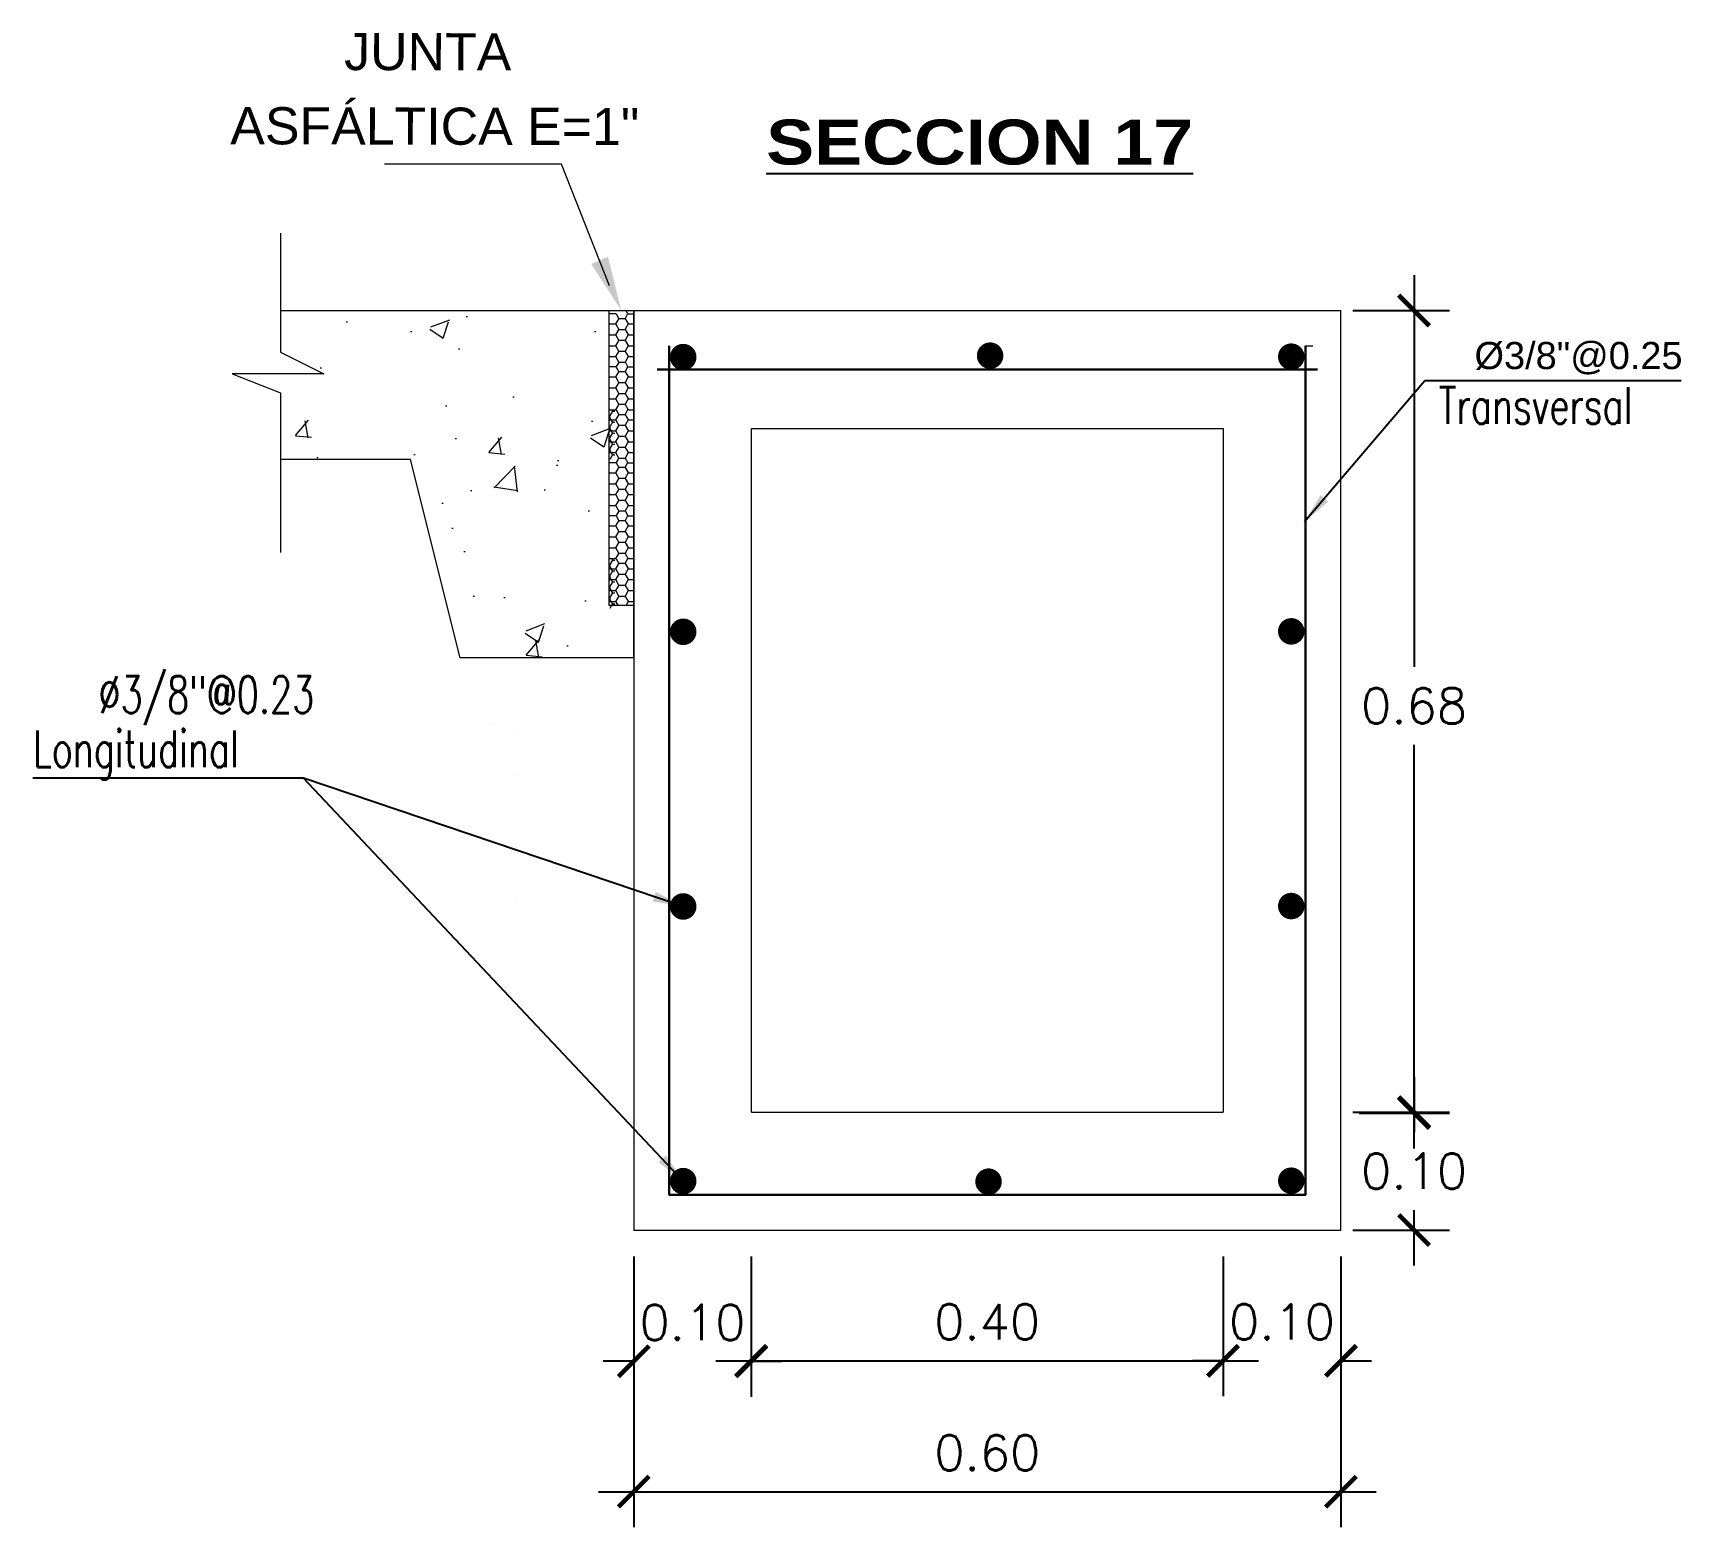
# Model space of a CAD drawing. Header units: millimetres. Extents: x 2085 to 2236, y 1365 to 1444.
# Drawn here: x 2229.666 to 2231.065, y 1436.284 to 1437.552 of the extents above; entities that cross this region are included whole.
import ezdxf

# ---------------------------------------------------------------- set-up
doc = ezdxf.new("R2010")
doc.units = ezdxf.units.MM
doc.linetypes.add('ACAD_ISO02W100', pattern=[15, 12, -3])
doc.linetypes.add('DASHED2', pattern=[0.375, 0.25, -0.125])
for name, color, linetype, lineweight in [('0.2', 32, 'ACAD_ISO02W100', 0), ('cotas', 1, 'Continuous', 15), ('linea fina 01', 189, 'Continuous', 0), ('PROYECCIONES-INT', 1, 'DASHED2', 5), ('TEXTO', 255, 'Continuous', 5)]:
    doc.layers.add(name, color=color, linetype=linetype, lineweight=lineweight)
doc.layers.add('TEX', color=3, linetype='Continuous')
doc.styles.add('COTAS', font='arial.ttf')
doc.styles.add('MtXpl_Arial_Black', font='')
doc.styles.add('ROMANS', font='romans.shx', dxfattribs={"width": 0.7})
doc.styles.add('ROMANS-DIM', font='romans.shx')
doc.styles.add('VANO', font='swissl.ttf', dxfattribs={"height": 0.2})
doc.styles.get('MtXpl_Arial_Black').set_extended_font_data('Arial Black')
doc.dimstyles.new('1-25V', dxfattribs={"dimscale": 0.2, "dimtxt": 0.18, "dimasz": 0.13, "dimexe": 0.18, "dimexo": 0.15, "dimgap": 0.1, "dimtad": 0, "dimtih": 1, "dimtoh": 1, "dimzin": 0, "dimdsep": 46, "dimtxsty": 'COTAS', "dimcen": 0.09, "dimadec": 0, "dimazin": 0, "dimtfac": 1, "dimtmove": 2, "dimatfit": 3, "dimfxl": 1, "dimtolj": 1, "dimtzin": 0, "dimarcsym": 0})
doc.dimstyles.new('20_METRIC  ARCHITECTURAL', dxfattribs={"dimscale": 0.2, "dimtxt": 0.03, "dimasz": 0.13, "dimexe": 0.15, "dimexo": 0.05, "dimgap": 0.09, "dimtad": 1, "dimtih": 1, "dimtoh": 1, "dimzin": 0, "dimdsep": 46, "dimtxsty": 'ROMANS-DIM', "dimblk": 'ARCHTICK', "dimcen": 2, "dimdle": 0.15, "dimclrd": 9, "dimclre": 9, "dimadec": 0, "dimazin": 0, "dimtfac": 1, "dimtix": 1, "dimtofl": 0, "dimtmove": 0, "dimatfit": 3, "dimfxl": 1, "dimfrac": 2, "dimtolj": 1, "dimtzin": 0, "dimarcsym": 0})

# ---------------------------------------------------------------- blocks, each defined once
blk = doc.blocks.new('_ArchTick')
at = {"color": 0, "linetype": 'ByBlock', "const_width": 0.15}
blk.add_lwpolyline([(-0.5, -0.5), (0.5, 0.5)], dxfattribs=at)
blk = doc.blocks.new('*D975')
at = {"color": 9, "lineweight": -2, "transparency": 16777216}
for p, q in [((2230.176025435849, 1436.513565796231), (2230.176025435849, 1436.284138549407)), ((2230.776025435884, 1436.513565796231), (2230.776025435884, 1436.284138549407)), ((2230.146025435848, 1436.314138549407), (2230.806025435884, 1436.314138549407))]:
    blk.add_line(p, q, dxfattribs=at)
at = {"layer": 'Defpoints', "color": 0, "transparency": 16777216}
for p in [(2230.176025435849, 1436.523565796231, 5186.962977339907), (2230.776025435884, 1436.523565796231, 5186.962977339907), (2230.776025435884, 1436.314138549407)]:
    blk.add_point(p, dxfattribs=at)
at = {"color": 9, "lineweight": -2, "transparency": 16777216, "xscale": 0.026, "yscale": 0.026, "zscale": 0.026, "rotation": 180}
blk.add_blockref('_ArchTick', (2230.176025435849, 1436.314138549407), dxfattribs=at)
at = {"color": 9, "lineweight": -2, "transparency": 16777216, "xscale": 0.026, "yscale": 0.026, "zscale": 0.026}
blk.add_blockref('_ArchTick', (2230.776025435884, 1436.314138549407), dxfattribs=at)
at = {"color": 0, "lineweight": 0, "transparency": 16777216, "insert": (2230.476025435895, 1436.347138549407), "char_height": 0.03, "attachment_point": 5, "style": 'ROMANS-DIM'}
blk.add_mtext('\\A1;0.60', dxfattribs=at)
blk = doc.blocks.new('*D976')
at = {"color": 9, "lineweight": -2, "transparency": 16777216}
for p, q in [((2230.838081952879, 1437.346047734608), (2230.838081952879, 1437.013789775988)), ((2230.786025435827, 1437.316047734609), (2230.86808195288, 1437.316047734609)), ((2230.838081952879, 1436.605323791792), (2230.838081952879, 1436.947789775988)), ((2230.791417745745, 1436.635323791792), (2230.86808195288, 1436.635323791792))]:
    blk.add_line(p, q, dxfattribs=at)
at = {"layer": 'Defpoints', "color": 0, "transparency": 16777216}
for p in [(2230.776025435826, 1437.316047734609, 5186.962977339907), (2230.781417745745, 1436.635323791792, 5186.962977339907), (2230.838081952879, 1436.635323791792)]:
    blk.add_point(p, dxfattribs=at)
at = {"color": 9, "lineweight": -2, "transparency": 16777216, "xscale": 0.026, "yscale": 0.026, "zscale": 0.026}
for p, rotation in [((2230.838081952879, 1437.316047734609), 90), ((2230.838081952879, 1436.635323791792), 270)]:
    blk.add_blockref('_ArchTick', p, dxfattribs=dict(at, rotation=rotation))
at = {"color": 0, "lineweight": 0, "transparency": 16777216, "insert": (2230.838081952879, 1436.980789775987), "char_height": 0.03, "width": 0.0914285714285714, "attachment_point": 5, "style": 'ROMANS-DIM'}
blk.add_mtext('\\A1;0.68', dxfattribs=at)
blk = doc.blocks.new('*D977')
at = {"color": 9, "lineweight": -2, "transparency": 16777216}
for p, q in [((2230.838081952879, 1436.666047645499), (2230.838081952879, 1436.619047736025)), ((2230.786025435827, 1436.6360476455), (2230.86808195288, 1436.6360476455)), ((2230.838081952879, 1436.506047735279), (2230.838081952879, 1436.553047736025)), ((2230.786025435827, 1436.536047735279), (2230.86808195288, 1436.536047735279))]:
    blk.add_line(p, q, dxfattribs=at)
at = {"layer": 'Defpoints', "color": 0, "transparency": 16777216}
for p in [(2230.776025435826, 1436.6360476455), (2230.776025435826, 1436.536047735279), (2230.838081952879, 1436.536047735279)]:
    blk.add_point(p, dxfattribs=at)
at = {"color": 9, "lineweight": -2, "transparency": 16777216, "xscale": 0.026, "yscale": 0.026, "zscale": 0.026}
for p, rotation in [((2230.838081952879, 1436.6360476455), 90), ((2230.838081952879, 1436.536047735279), 270)]:
    blk.add_blockref('_ArchTick', p, dxfattribs=dict(at, rotation=rotation))
at = {"color": 0, "lineweight": 0, "transparency": 16777216, "insert": (2230.838081952879, 1436.586047736024), "char_height": 0.03, "attachment_point": 5, "style": 'ROMANS-DIM'}
blk.add_mtext('\\A1;0.10', dxfattribs=at)
blk = doc.blocks.new('*D978')
at = {"color": 9, "lineweight": -2, "transparency": 16777216}
for p, q in [((2230.176025435849, 1436.513565798094), (2230.176025435849, 1436.39471523865)), ((2230.275745815186, 1436.513565798094), (2230.275745815186, 1436.39471523865)), ((2230.176025435849, 1436.42471523865), (2230.150025435849, 1436.42471523865)), ((2230.275745815186, 1436.42471523865), (2230.301745815186, 1436.42471523865))]:
    blk.add_line(p, q, dxfattribs=at)
at = {"layer": 'Defpoints', "color": 0, "transparency": 16777216}
for p in [(2230.176025435849, 1436.523565798094, 5186.962977339907), (2230.275745815186, 1436.523565798094, 5186.962977339907), (2230.275745815186, 1436.42471523865)]:
    blk.add_point(p, dxfattribs=at)
at = {"color": 9, "lineweight": -2, "transparency": 16777216, "xscale": 0.026, "yscale": 0.026, "zscale": 0.026}
blk.add_blockref('_ArchTick', (2230.176025435849, 1436.42471523865), dxfattribs=at)
at = {"color": 9, "lineweight": -2, "transparency": 16777216, "xscale": 0.026, "yscale": 0.026, "zscale": 0.026, "rotation": 180}
blk.add_blockref('_ArchTick', (2230.275745815186, 1436.42471523865), dxfattribs=at)
at = {"color": 0, "lineweight": 0, "transparency": 16777216, "insert": (2230.225885625518, 1436.45771523865), "char_height": 0.03, "attachment_point": 5, "style": 'ROMANS-DIM'}
blk.add_mtext('\\A1;0.10', dxfattribs=at)
blk = doc.blocks.new('*D979')
at = {"color": 9, "lineweight": -2, "transparency": 16777216}
for p, q in [((2230.275745815186, 1436.513565796231), (2230.275745815186, 1436.395136699368)), ((2230.676025435849, 1436.513565796231), (2230.676025435849, 1436.395136699368)), ((2230.245745815186, 1436.425136699368), (2230.706025435849, 1436.425136699368))]:
    blk.add_line(p, q, dxfattribs=at)
at = {"layer": 'Defpoints', "color": 0, "transparency": 16777216}
for p in [(2230.275745815186, 1436.523565796231, 10373.92595467981), (2230.676025435849, 1436.523565796231, 5186.962977339907), (2230.676025435849, 1436.425136699368)]:
    blk.add_point(p, dxfattribs=at)
at = {"color": 9, "lineweight": -2, "transparency": 16777216, "xscale": 0.026, "yscale": 0.026, "zscale": 0.026, "rotation": 180}
blk.add_blockref('_ArchTick', (2230.275745815186, 1436.425136699368), dxfattribs=at)
at = {"color": 9, "lineweight": -2, "transparency": 16777216, "xscale": 0.026, "yscale": 0.026, "zscale": 0.026}
blk.add_blockref('_ArchTick', (2230.676025435849, 1436.425136699368), dxfattribs=at)
at = {"color": 0, "lineweight": 0, "transparency": 16777216, "insert": (2230.475885625518, 1436.458136699368), "char_height": 0.03, "attachment_point": 5, "style": 'ROMANS-DIM'}
blk.add_mtext('\\A1;0.40', dxfattribs=at)
blk = doc.blocks.new('*D980')
at = {"color": 9, "lineweight": -2, "transparency": 16777216}
for p, q in [((2230.676025435849, 1436.513565796231), (2230.676025435849, 1436.395136699368)), ((2230.776025435884, 1436.513565796231), (2230.776025435884, 1436.395136699368)), ((2230.676025435849, 1436.425136699368), (2230.650025435849, 1436.425136699368)), ((2230.776025435884, 1436.425136699368), (2230.802025435883, 1436.425136699368))]:
    blk.add_line(p, q, dxfattribs=at)
at = {"layer": 'Defpoints', "color": 0, "transparency": 16777216}
for p in [(2230.676025435849, 1436.523565796231, 5186.962977339907), (2230.776025435884, 1436.523565796231, 5186.962977339907), (2230.776025435884, 1436.425136699368)]:
    blk.add_point(p, dxfattribs=at)
at = {"color": 9, "lineweight": -2, "transparency": 16777216, "xscale": 0.026, "yscale": 0.026, "zscale": 0.026}
blk.add_blockref('_ArchTick', (2230.676025435849, 1436.425136699368), dxfattribs=at)
at = {"color": 9, "lineweight": -2, "transparency": 16777216, "xscale": 0.026, "yscale": 0.026, "zscale": 0.026, "rotation": 180}
blk.add_blockref('_ArchTick', (2230.776025435884, 1436.425136699368), dxfattribs=at)
at = {"color": 0, "lineweight": 0, "transparency": 16777216, "insert": (2230.726025435866, 1436.458136699368), "char_height": 0.03, "attachment_point": 5, "style": 'ROMANS-DIM'}
blk.add_mtext('\\A1;0.10', dxfattribs=at)
blk = doc.blocks.new('TEXTO 1')
at = {"layer": 'linea fina 01', "ltscale": 0.1}
for p, q in [((-0.0508167723950521, 0.1241394892707319), (-0.2010398150864177, 0.1241394892707319)), ((-0.0100357992129006, 0.0209258095888174), (-0.0508167723950521, 0.1241394892707319))]:
    blk.add_line(p, q, dxfattribs=at)
blk.add_solid([(-0.02553807579244, 0.0394717055042122), (0, 0), (-0.0113560050455419, 0.0456207189772329)], dxfattribs=at)
at = {"layer": '0.2', "color": 251, "true_color": 0x636466, "style": 'VANO', "oblique": 359.9999999999988}
for s, p in [('JUNTA', (-0.235123199257103, 0.2039847484927009, -5186.962977339907)), ('ASFÁLTICA E=1"', (-0.331776078852684, 0.1410587300779298, -5186.962977339907))]:
    blk.add_text(s, height=0.0314999999999926, rotation=359.8799999999986, dxfattribs=at).set_placement(p)
blk = doc.blocks.new('junta asfaltica')
at = {"lineweight": 0}
h = blk.add_hatch(dxfattribs=at)
h.set_pattern_fill('AR-CONC', scale=0.01, style=0)
h.set_pattern_definition([(50, (-0.1189008341857516, -0.0700673807971271), (0.1639662020964036, -0.0143451769850128), [0.017145, -0.188595]), (355, (-0.1189008341857516, -0.0700673807971271), (-0.0317190792824724, 0.1719511607151316), [0.013716, -0.150876525753]), (100.4514446999999, (-0.1052370278862327, -0.0712628090009275), (0.1322471223813179, 0.1576059767209756), [0.01457100792, -0.1602812201399999]), (46.1842, (-0.1189008341857516, -0.0243473808466206), (0.2439711368029169, -0.0378380951394544), [0.0257175, -0.2828925]), (96.6355576099999, (-0.0985699241846305, -0.0275005307792071), (0.2136637206463527, 0.2226835121379494), [0.021856520826, -0.240422047344]), (351.18415117, (-0.1189008341857516, -0.0243473808466206), (0.2136637206584793, 0.2226835121269794), [0.020573970363, -0.226313758728]), (21, (-0.0960408341843504, -0.0357773808761977), (0.1364529521422192, -0.0920386783683789), [0.017145, -0.188595]), (326, (-0.0960408341843504, -0.0357773808761977), (0.0556218255128824, 0.1657691695100873), [0.013716, -0.150876]), (71.45144499999999, (-0.0846697548481643, -0.0434472707099758), (0.1920747773508445, 0.0737304919973147), [0.01457100792, -0.16028094384]), (37.5, (-0.1189008341857516, -0.0700673807971271), (0.0027797429255326, 0.0760995349858378), [0, -0.1490472, 0, -0.153162, 0, -0.1514475]), (7.499999999999999, (-0.1189008341857516, -0.0700673807971271), (0.0601376962592752, 0.0901625173363076), [0, -0.0873252, 0, -0.1456182, 0, -0.0577215]), (327.5, (-0.1698786341848972, -0.0700673807971271), (0.1220315356501842, -0.0051558695934061), [0, -0.05715, 0, -0.178308, 0, -0.236601]), (317.5, (-0.1927386341862984, -0.0700673807971271), (0.1333162632474163, 0.0228838419299997), [0, -0.074295, 0, -0.1184148, 0, -0.168021])])
h.paths.add_polyline_path([(-0.0210516101701615, 2.68221356e-08), (-0.2996047820056447, 2.68221356e-08), (-0.2996047820056447, -0.0354425396023999), (-0.2629513452084211, -0.0536842927335783), (-0.3405718617955244, -0.0536842927335783), (-0.2996047820056447, -0.0698087543248676), (-0.2996047820056447, -0.1263088059424717), (-0.1894634049244814, -0.1263088059424717), (-0.1473604562202126, -0.2947206035255476), (-0.0210516101701615, -0.2947206075489248)])
h = blk.add_hatch(dxfattribs=at)
h.set_pattern_fill('HONEY', scale=0.0187124216457653, angle=180, style=0)
h.set_pattern_definition([(360, (-1344.435306308298, 712.0165321929755), (0.0080206117279161, -0.0046307012336861), [0.0053470744852774, -0.0106941489705549]), (240, (-1344.435306308298, 712.0165321929755), (-0.0080206107696662, -0.0046307028934237), [0.0053470744852774, -0.0106941489705549]), (300, (-1344.435306308298, 712.0165321929755), (9.5825e-10, -0.0092614041271098), [-0.0106941489705548, 0.0053470744852774])])
h.paths.add_polyline_path([(-0.0210514743416752, -0.0843195278941949), (-0.0210514743416752, -0.1264220193027086), (-0.0160414602769379, -0.1264220193027086), (-0.0160414602769379, -0.0843195278941949)])
h = blk.add_hatch(dxfattribs=at)
h.set_pattern_fill('HONEY', scale=0.0187124216457653, angle=180, style=0)
h.set_pattern_definition([(360, (-1344.435306308298, 711.8902233816681), (0.0080206117279161, -0.0046307012336861), [0.0053470744852774, -0.0106941489705549]), (240, (-1344.435306308298, 711.8902233816681), (-0.0080206107696662, -0.0046307028934237), [0.0053470744852774, -0.0106941489705549]), (300, (-1344.435306308298, 711.8902233816681), (9.5825e-10, -0.0092614041271098), [-0.0106941489705548, 0.0053470744852774])])
h.paths.add_polyline_path([(-0.0210514743416752, -0.2106283378600438), (-0.0210514743416752, -0.2527308292685575), (-0.0160414602769379, -0.2527308292685575), (-0.0160414602769379, -0.2106283378600438)])
at = {"color": 7, "linetype": 'ByBlock', "lineweight": 0}
for p, q in [((-0.2996047820056447, 0.0657418549060367), (-0.2996047820056447, -0.0354425369203)), ((-0.2996047820056447, -0.0354425369203), (-0.2629513452084211, -0.0536842887102012)), ((-0.2629513452084211, -0.0536842887102012), (-0.3405718617955244, -0.0536842887102012)), ((-0.3405718617955244, -0.0536842887102012), (-0.2996047820056447, -0.0698087529838176)), ((-0.2996047820056447, -0.0698087529838176), (-0.2996047820056447, -0.2053593622147218))]:
    blk.add_line(p, q, dxfattribs=at)
at = {"color": 7, "lineweight": 0}
for p, q in [((-0.2996047820056447, 2.81631856e-08), (-0.0210516101701615, 2.81631856e-08)), ((-0.0210514743416752, 0), (0, 0)), ((-0.0210514743416752, 0), (-0.0210514743416752, -0.25)), ((-0.0066348896848467, 0), (-0.0049328113927913, -0.0029480829834938)), ((-1.357866495e-07, -0.2947206048668249), (-1.357866495e-07, 0)), ((-0.0210515703142846, -0.010682698041137), (-0.0205355835823866, -0.0115764141082764)), ((-0.020682943747488, -0.0112982127070609), (-0.0210515702724479, -0.0119366937874475)), ((-0.0148197005551083, -0.0027724613248665), (-0.0210514743416752, -0.0027724613248665)), ((-0.0203683337476832, -0.0113096965849309), (-0.0150212592793651, -0.0113096965849309)), ((-0.0126623334804208, -0.0066675102709723), (-0.0153358707461848, -0.0112982113657836)), ((-0.0151885115028563, -0.0115764141082764), (-0.0125149742584654, -0.0162071165441375)), ((-0.0148361946316982, -0.0029252399504003), (-0.0125149739019435, -0.0069457130134651)), ((-0.0123477220349742, -0.0066789941488423), (-0.0070006475457376, -0.0066789941488423)), ((-0.0051546604418036, -0.0029252412914502), (-0.0073152590334757, -0.0066675075888725)), ((-0.0046417228782047, -0.0112982100247336), (-0.0073152601439688, -0.0159289124608222)), ((-0.0071679010893604, -0.0069457116721878), (-0.0044943638449695, -0.0115764141082764)), ((-0.0051235891251054, -0.0029047425091449), (2.09184e-11, -0.0029047425091449)), ((-0.0043271103013467, -0.0113096965849309), (-9.55119503e-08, -0.0113096965849309)), ((-0.0210515699372991, -0.0199441029130867), (-0.0205355831840279, -0.0208378162978988)), ((-0.0206829452140482, -0.0205596175790106), (-0.0210515706708066, -0.0211980946362473)), ((-0.0203683337476832, -0.0205710987745533), (-0.0150212592793651, -0.0205710987745533)), ((-0.0126623334804208, -0.0159289138018721), (-0.0153358707461848, -0.0205596148966834)), ((-0.012662334612287, -0.0251903173327719), (-0.0153358718775962, -0.0298210184275831)), ((-0.0151885091140685, -0.0208378176391761), (-0.0125149718487592, -0.0254685200750373)), ((-0.0123477220349742, -0.0159403976797421), (-0.0070006475457376, -0.0159403976797421)), ((-0.0123477220349742, -0.0252017985283146), (-0.0070006475457376, -0.0252017985283146)), ((-0.0046417231928899, -0.0205596135556334), (-0.0073152604372808, -0.0251903146504446)), ((-0.0071678994549984, -0.0162071192264648), (-0.004494362168316, -0.0208378189802261)), ((-0.0071678997692288, -0.0254685200750373), (-0.0044943625248379, -0.0300992225108985)), ((-0.0043271103013467, -0.0205710987745533), (-9.55119503e-08, -0.0205710987745533)), ((-0.0210515702724479, -0.0292055037616592), (-0.0205355819684883, -0.0300992225108985)), ((-0.0206829452140482, -0.0298210197686331), (-0.0210515703774945, -0.0304594981669197)), ((-0.0210515698745439, -0.038466907292559), (-0.0205355807952401, -0.0393606260417983)), ((-0.0206829463459144, -0.0390824232995328), (-0.0210515704193313, -0.0397208990157196)), ((-0.0203683337476832, -0.0298325009644032), (-0.0150212592793651, -0.0298325009644032)), ((-0.0203683337476832, -0.0390939018129757), (-0.0150212592793651, -0.0390939018129757)), ((-0.012662334905599, -0.0344517195223944), (-0.0153358721709083, -0.0390824219584829)), ((-0.0151885087157098, -0.0300992225108985), (-0.0125149714504005, -0.0347299236059371)), ((-0.0151885074797065, -0.0393606260417983), (-0.0125149702348608, -0.0439913284778868)), ((-0.0123477220349742, -0.0344632034002643), (-0.0070006475457376, -0.0344632034002643)), ((-0.0046417253929576, -0.0298210197686331), (-0.0073152626373485, -0.0344517222047216)), ((-0.0046417257703979, -0.0390824232995328), (-0.0073152630357072, -0.043713125735394)), ((-0.007167897380441, -0.034729924946987), (-0.004494360114677, -0.0393606260417983)), ((-0.0043271103013467, -0.0298325009644032), (-9.55537871e-08, -0.0298325009644032)), ((-0.0043271103013467, -0.0390939018129757), (-9.55537871e-08, -0.0390939018129757)), ((-0.0210515703142846, -0.0557221157848744), (-0.0205355839802906, -0.0566158291696866)), ((-0.0149139519339769, -0.0477837949990772), (-0.0206632865078973, -0.0477837949990772)), ((-0.0126623331034352, -0.0517069253326099), (-0.0153358703478261, -0.0563376264274211)), ((-0.0125149702348608, -0.0439913284778868), (-0.014899782829616, -0.0475884993372802)), ((-0.0148361946316982, -0.0479646563528604), (-0.0125149739019435, -0.0519851307569752)), ((-0.0123477220349742, -0.0437246042490642), (-0.0070006475457376, -0.0437246042490642)), ((-0.0123477220349742, -0.0517184105515298), (-0.0070006475457376, -0.0517184105515298)), ((-0.0051546604418036, -0.0479646590351877), (-0.0073152590334757, -0.0517069253326099)), ((-0.0071679007123748, -0.0519851307569752), (-0.0044943634466108, -0.0566158305107365)), ((-0.0069412944512806, -0.0439446634054548), (-0.0051814038679368, -0.0474320340156282)), ((-0.0052986274031355, -0.0476877263188271), (2.09184e-11, -0.0476877263188271)), ((-0.020682943747488, -0.056337630450571), (-0.0210515702724479, -0.056976108849085)), ((-0.0210515699372991, -0.0649835179744969), (-0.0205355831840279, -0.0658772340416363)), ((-0.0206829448370627, -0.0655990312993708), (-0.0210515706708066, -0.0662375083566076)), ((-0.0203683337476832, -0.056349112987391), (-0.0150212592793651, -0.056349112987391)), ((-0.0203683337476832, -0.0656105138361909), (-0.0150212592793651, -0.0656105138361909)), ((-0.0126623334804208, -0.0609683302043322), (-0.0153358707461848, -0.0655990312993708)), ((-0.0151885111258707, -0.0566158305107365), (-0.0125149738601067, -0.061246532946825)), ((-0.015188509491054, -0.0658772353826862), (-0.0125149722466631, -0.0705079364777248)), ((-0.0123477220349742, -0.0609798140824296), (-0.0070006475457376, -0.0609798140824296)), ((-0.0046417228782047, -0.0563376264274211), (-0.0073152601439688, -0.0609683275222324)), ((-0.0046417231928899, -0.0655990299580935), (-0.0073152604372808, -0.0702297310531321)), ((-0.0071678994549984, -0.061246534287875), (-0.004494362168316, -0.0658772367239635)), ((-0.0043271103013467, -0.056349112987391), (-9.55119503e-08, -0.056349112987391)), ((-0.0043271103013467, -0.0656105138361909), (-9.55119503e-08, -0.0656105138361909)), ((-0.0210515702724479, -0.0742449201643467), (-0.0205355819684883, -0.075138637572536)), ((-0.0206829452140482, -0.0748604361713206), (-0.0210515695812319, -0.0754989132285573)), ((-0.0210515698745439, -0.0835063236952465), (-0.0206477031460963, -0.0842058411240032)), ((-0.0203683337476832, -0.0748719160258133), (-0.0150212592793651, -0.0748719160258133)), ((-0.012662334612287, -0.0702297323941821), (-0.0153358718775962, -0.0748604348302706)), ((-0.012662334905599, -0.0794911372661318), (-0.0153358721709083, -0.0841218370198931)), ((-0.0151885087157098, -0.075138637572536), (-0.0125149714504005, -0.0797693400083972)), ((-0.0123477220349742, -0.0702412162720521), (-0.0070006475457376, -0.0702412162720521)), ((-0.0123477220349742, -0.0795026184619019), (-0.0070006475457376, -0.0795026184619019)), ((-0.0046417254766311, -0.0748604361713206), (-0.0073152627423951, -0.0794911386071817)), ((-0.0071678993713249, -0.0705079391598247), (-0.0044943621264792, -0.075138638913586)), ((-0.0071678977783449, -0.0797693413494471), (-0.0046064829057286, -0.0842058411240032)), ((-0.0043271103013467, -0.0748719160258133), (-9.55537871e-08, -0.0748719160258133)), ((-0.0210515696230687, -0.0920769859849315), (-0.0205355836869785, -0.092970700711021)), ((-0.0206829438311615, -0.0926924993098055), (-0.0210515699791358, -0.0933309790491421)), ((-0.0206829463459144, -0.084121839701993), (-0.0207314448966827, -0.0842058411240032)), ((-0.0203683337476832, -0.0841333195567131), (-0.0150212592793651, -0.0841333195567131)), ((-0.0203683337476832, -0.0927039805053482), (-0.0150212592793651, -0.0927039805053482)), ((-0.0126623335854674, -0.088061795532667), (-0.0153358708507767, -0.0926924979687556)), ((-0.0126623335431759, -0.0973232004046167), (-0.0153358707880216, -0.101953900158378)), ((-0.015188510140888, -0.092970700711021), (-0.0125149728751239, -0.0976014018058322)), ((-0.0148361947362901, -0.0843195265531449), (-0.0125149740069901, -0.0883399996162098)), ((-0.0123477220349742, -0.088073280751587), (-0.0070006475457376, -0.088073280751587)), ((-0.0123477220349742, -0.0973346829414368), (-0.0070006475457376, -0.0973346829414368)), ((-0.0051546604836403, -0.0843195278941949), (-0.0073152590753125, -0.0880617941916171)), ((-0.0046417224803008, -0.0926924966274783), (-0.0073152597456101, -0.0973231963812396)), ((-0.0071679011521155, -0.0883399982749325), (-0.0044943638868062, -0.0929706993699711)), ((-0.0071678995386719, -0.0976014044879321), (-0.0044943622733626, -0.1022321055829707)), ((-0.0043271103013467, -0.0841333195567131), (-9.55537871e-08, -0.0841333195567131)), ((-0.0043271103013467, -0.0927039805053482), (-9.55119503e-08, -0.0927039805053482)), ((-0.0210515699372991, -0.1013383868337314), (-0.0205355831840279, -0.1022321029006434)), ((-0.0206829453190949, -0.101953901499428), (-0.0210515707544801, -0.1025923812389919)), ((-0.0210515695812319, -0.1105997917054537), (-0.0205355820526165, -0.1114935077725931)), ((-0.0206829452772581, -0.1112153063713777), (-0.0210515700209726, -0.1118537820875645)), ((-0.0203683337476832, -0.101965384036248), (-0.0150212592793651, -0.101965384036248)), ((-0.0203683337476832, -0.1112267862260978), (-0.0150212592793651, -0.1112267862260978)), ((-0.0126623342348467, -0.1065846025942392), (-0.0153358714792376, -0.1112153050303277)), ((-0.015188509197742, -0.1022321055829707), (-0.0125149719533511, -0.1068628080188319)), ((-0.0151885087157098, -0.1114935077725931), (-0.0125149714504005, -0.1161242088676317)), ((-0.0123477220349742, -0.1065960851310592), (-0.0070006475457376, -0.1065960851310592)), ((-0.0046417235698755, -0.1019538988173281), (-0.0073152608356395, -0.1065846012531892)), ((-0.0046417250787272, -0.1112153063713777), (-0.0073152623649548, -0.115846006125139)), ((-0.0071678984072605, -0.1068628080188319), (-0.0044943611624149, -0.1114935091138705)), ((-0.0043271103013467, -0.101965384036248), (-9.55119503e-08, -0.101965384036248)), ((-0.0043271103013467, -0.1112267862260978), (-9.55537871e-08, -0.1112267862260978)), ((-0.0210515698745439, -0.1198611925542536), (-0.0205355807952401, -0.1207549126445428)), ((-0.0206829459475557, -0.1204767085612275), (-0.0210515700209726, -0.121115182936137)), ((-0.0203683337476832, -0.1204881884157203), (-0.0150212592793651, -0.1204881884157203)), ((-0.0126623353035029, -0.115846004784089), (-0.015335872569267, -0.1204767072199502)), ((-0.0151885076052167, -0.1207549126445428), (-0.0125149703189891, -0.1253856150806314)), ((-0.0129228676319144, -0.1255586645006588), (-0.0148348480788627, -0.1288070999084994)), ((-0.0123477220349742, -0.115857488661959), (-0.0070006475457376, -0.115857488661959)), ((-0.0123477220349742, -0.1251188908515814), (-0.0070006475457376, -0.1251188908515814)), ((-0.0073218910883952, -0.1251188908515814), (-0.0049328113927913, -0.1292568942903927)), ((-0.0046417261683018, -0.1204767085612275), (-0.0073152634336111, -0.1251074109970887)), ((-0.0071678974850329, -0.1161242115497316), (-0.0044943602197236, -0.1207549139855928)), ((-0.0043271103013467, -0.1204881884157203), (-9.55537871e-08, -0.1204881884157203)), ((-0.1894634049244814, -0.1263088032603719), (-0.2996047820056447, -0.1263088032603719)), ((-0.1473604562202126, -0.2947206021844977), (-0.1894634049244814, -0.1263088032603719)), ((-0.0210515703142846, -0.1369915093480358), (-0.0205355835823866, -0.1378852240741253)), ((-0.020682943747488, -0.1376070226729098), (-0.0210515702724479, -0.1382455037532964)), ((-0.0148197005551083, -0.1290812712907154), (-0.0210514743416752, -0.1290812712907154)), ((-0.0203683337476832, -0.1376185065507798), (-0.0150212592793651, -0.1376185065507798)), ((-0.0126623334804208, -0.1329763215778712), (-0.0153358707461848, -0.1376070213316325)), ((-0.0151885115028563, -0.1378852240741253), (-0.0125149742584654, -0.1425159265099865)), ((-0.0148361946316982, -0.1292340499162492), (-0.0125149739019435, -0.133254524320364)), ((-0.0123477220349742, -0.1329878041146912), (-0.0070006475457376, -0.1329878041146912)), ((-0.0051546604418036, -0.1292340525983491), (-0.0073152590334757, -0.1329763188957713)), ((-0.0046417228782047, -0.1376070199905826), (-0.0073152601439688, -0.1422377224266711)), ((-0.0071679010893604, -0.1332545229793141), (-0.0044943638449695, -0.1378852240741253)), ((-0.0051235891251054, -0.1292135524749938), (2.09184e-11, -0.1292135524749938)), ((-0.0043271103013467, -0.1376185065507798), (-9.55119503e-08, -0.1376185065507798)), ((-0.0210515699372991, -0.1462529128789356), (-0.0205355831840279, -0.1471466276050251)), ((-0.0206829452140482, -0.1468684275448595), (-0.0210515706708066, -0.1475069046020963)), ((-0.0203683337476832, -0.1468799073993523), (-0.0150212592793651, -0.1468799073993523)), ((-0.0126623334804208, -0.142237723767721), (-0.0153358707461848, -0.1468684262038096)), ((-0.012662334612287, -0.1514991259575709), (-0.0153358718775962, -0.156129828393432)), ((-0.0151885091140685, -0.147146628946075), (-0.0125149718487592, -0.1517773300408862)), ((-0.0123477220349742, -0.1422492089866409), (-0.0070006475457376, -0.1422492089866409)), ((-0.0123477220349742, -0.1515106098354408), (-0.0070006475457376, -0.1515106098354408)), ((-0.0046417231928899, -0.1468684248625323), (-0.0073152604372808, -0.1514991246162936)), ((-0.0071678994549984, -0.1425159291923137), (-0.004494362168316, -0.1471466302871249)), ((-0.0071678997692288, -0.1517773300408862), (-0.0044943625248379, -0.1564080324767474)), ((-0.0043271103013467, -0.1468799073993523), (-9.55119503e-08, -0.1468799073993523)), ((-0.0210515702724479, -0.1555143137275081), (-0.0205355819684883, -0.1564080324767474)), ((-0.0206829452140482, -0.156129829734482), (-0.0210515703774945, -0.156768309474046)), ((-0.0210515698745439, -0.1647757172584079), (-0.0205355807952401, -0.1656694360076472)), ((-0.0206829463459144, -0.1653912332653817), (-0.0210515704193313, -0.1660297089815685)), ((-0.0203683337476832, -0.1561413109302521), (-0.0150212592793651, -0.1561413109302521)), ((-0.0203683337476832, -0.1654027131198745), (-0.0150212592793651, -0.1654027131198745)), ((-0.012662334905599, -0.1607605308292932), (-0.0153358721709083, -0.1653912319243318)), ((-0.0151885087157098, -0.1564080324767474), (-0.0125149714504005, -0.1610387349128359)), ((-0.0151885074797065, -0.1656694360076472), (-0.0125149702348608, -0.1703001384437357)), ((-0.0123477220349742, -0.1607720133661132), (-0.0070006475457376, -0.1607720133661132)), ((-0.0046417253929576, -0.156129829734482), (-0.0073152626373485, -0.1607605321705705)), ((-0.0046417257703979, -0.1653912332653817), (-0.0073152630357072, -0.1700219357012429)), ((-0.007167897380441, -0.1610387362538859), (-0.004494360114677, -0.1656694360076472)), ((-0.0043271103013467, -0.1561413109302521), (-9.55537871e-08, -0.1561413109302521)), ((-0.0043271103013467, -0.1654027131198745), (-9.55537871e-08, -0.1654027131198745)), ((-0.0149139519339769, -0.1740926049649261), (-0.0206632865078973, -0.1740926049649261)), ((-0.0126623331034352, -0.1780157352984588), (-0.0153358703478261, -0.18264643773432)), ((-0.0125149702348608, -0.1703001384437357), (-0.014899782829616, -0.1738973093031291)), ((-0.0148361946316982, -0.1742734676599866), (-0.0125149739019435, -0.1782939407228241)), ((-0.0123477220349742, -0.1700334142149131), (-0.0070006475457376, -0.1700334142149131)), ((-0.0123477220349742, -0.1780272218584287), (-0.0070006475457376, -0.1780272218584287)), ((-0.0051546604418036, -0.1742734690010366), (-0.0073152590334757, -0.1780157352984588)), ((-0.0071679007123748, -0.1782939407228241), (-0.0044943634466108, -0.1829246418178627)), ((-0.0069412944512806, -0.1702534747123536), (-0.0051814038679368, -0.1737408453225271)), ((-0.0052986274031355, -0.173996536284676), (2.09184e-11, -0.173996536284676)), ((-0.0210515703142846, -0.1820309257507233), (-0.0205355839802906, -0.1829246404765854)), ((-0.020682943747488, -0.1826464404164198), (-0.0210515702724479, -0.1832849188149339)), ((-0.0210515699372991, -0.1912923279403458), (-0.0205355831840279, -0.1921860440074852)), ((-0.0206829448370627, -0.1919078412652197), (-0.0210515706708066, -0.1925463196635064)), ((-0.0203683337476832, -0.1826579229532399), (-0.0150212592793651, -0.1826579229532399)), ((-0.0203683337476832, -0.1919193238020398), (-0.0150212592793651, -0.1919193238020398)), ((-0.0126623334804208, -0.1872771388291312), (-0.0153358707461848, -0.1919078412652197)), ((-0.0151885111258707, -0.1829246418178627), (-0.0125149738601067, -0.1875553429126739)), ((-0.015188509491054, -0.1921860453485351), (-0.0125149722466631, -0.1968167477846236)), ((-0.0123477220349742, -0.1872886240482785), (-0.0070006475457376, -0.1872886240482785)), ((-0.0046417228782047, -0.18264643773432), (-0.0073152601439688, -0.1872771374880813)), ((-0.0046417231928899, -0.1919078399239424), (-0.0073152604372808, -0.196538542360031)), ((-0.0071678994549984, -0.1875553442537239), (-0.004494362168316, -0.1921860466898124)), ((-0.0043271103013467, -0.1826579229532399), (-9.55119503e-08, -0.1826579229532399)), ((-0.0043271103013467, -0.1919193238020398), (-9.55119503e-08, -0.1919193238020398)), ((-0.0210515702724479, -0.2005537301301956), (-0.0205355819684883, -0.2014474475383849)), ((-0.0206829452140482, -0.2011692461371695), (-0.0210515695812319, -0.2018077231944062)), ((-0.0203683337476832, -0.2011807273327122), (-0.0150212592793651, -0.2011807273327122)), ((-0.012662334612287, -0.1965385437010809), (-0.0153358718775962, -0.2011692447961195)), ((-0.012662334905599, -0.2057999458909308), (-0.0153358721709083, -0.2104306483267919)), ((-0.0151885087157098, -0.2014474475383849), (-0.0125149714504005, -0.2060781499742461)), ((-0.0123477220349742, -0.196550026237901), (-0.0070006475457376, -0.196550026237901)), ((-0.0123477220349742, -0.2058114284277508), (-0.0070006475457376, -0.2058114284277508)), ((-0.0046417254766311, -0.2011692461371695), (-0.0073152627423951, -0.2057999485730306)), ((-0.0071678993713249, -0.1968167491256736), (-0.0044943621264792, -0.2014474488794349)), ((-0.0071678977783449, -0.206078151315296), (-0.0046064829057286, -0.2105146510898521)), ((-0.0043271103013467, -0.2011807273327122), (-9.55537871e-08, -0.2011807273327122)), ((-0.0210515698745439, -0.2098151336610954), (-0.0206477031460963, -0.2105146510898521)), ((-0.0210515696230687, -0.2183857959507804), (-0.0205355836869785, -0.2192795106768699)), ((-0.0206829438311615, -0.2190013092756544), (-0.0210515699791358, -0.219639789014991)), ((-0.0206829463459144, -0.2104306496678419), (-0.0207314448966827, -0.2105146510898521)), ((-0.0203683337476832, -0.210442129522562), (-0.0150212592793651, -0.210442129522562)), ((-0.0203683337476832, -0.2190127918124745), (-0.0150212592793651, -0.2190127918124745)), ((-0.0126623335854674, -0.2143706054985159), (-0.0153358708507767, -0.2190013079346045)), ((-0.0126623335431759, -0.2236320090294157), (-0.0153358707880216, -0.2282627101242269)), ((-0.015188510140888, -0.2192795106768699), (-0.0125149728751239, -0.2239102131127311)), ((-0.0148361947362901, -0.2106283365189938), (-0.0125149740069901, -0.2146488095820587)), ((-0.0123477220349742, -0.2143820907174359), (-0.0070006475457376, -0.2143820907174359)), ((-0.0123477220349742, -0.2236434929072857), (-0.0070006475457376, -0.2236434929072857)), ((-0.0051546604836403, -0.2106283378600438), (-0.0073152590753125, -0.214370604157466)), ((-0.0046417224803008, -0.2190013065933272), (-0.0073152597456101, -0.2236320076883658)), ((-0.0071679011521155, -0.2146488068997314), (-0.0044943638868062, -0.21927950933582)), ((-0.0043271103013467, -0.210442129522562), (-9.55537871e-08, -0.210442129522562)), ((-0.0043271103013467, -0.2190127918124745), (-9.55119503e-08, -0.2190127918124745)), ((-0.0210515699372991, -0.2276471981406303), (-0.0205355831840279, -0.2285409128664924)), ((-0.0206829453190949, -0.2282627128063268), (-0.0210515707544801, -0.2289011898635636)), ((-0.0210515695812319, -0.2369086016713027), (-0.0205355820526165, -0.2378023177384421)), ((-0.0206829452772581, -0.2375241163372266), (-0.0210515700209726, -0.2381625920534134)), ((-0.0203683337476832, -0.2282741940020969), (-0.0150212592793651, -0.2282741940020969)), ((-0.0203683337476832, -0.2375355961919467), (-0.0150212592793651, -0.2375355961919467)), ((-0.0126623342348467, -0.2328934125600881), (-0.0153358714792376, -0.2375241149961766)), ((-0.015188509197742, -0.2285409168898695), (-0.0125149719533511, -0.2331716179846808)), ((-0.0123477220349742, -0.2329048964381855), (-0.0070006475457376, -0.2329048964381855)), ((-0.0046417235698755, -0.228262708783177), (-0.0073152608356395, -0.2328934112190382)), ((-0.0046417250787272, -0.2375241163372266), (-0.0073152623649548, -0.2421548174320378)), ((-0.0071678995386719, -0.223910214453781), (-0.0044943622733626, -0.2285409168898695)), ((-0.0071678984072605, -0.2331716179846808), (-0.0044943611624149, -0.2378023190797194)), ((-0.0043271103013467, -0.2282741940020969), (-9.55119503e-08, -0.2282741940020969)), ((-0.0043271103013467, -0.2375355961919467), (-9.55537871e-08, -0.2375355961919467)), ((-0.0210515698745439, -0.2461700025201026), (-0.0205355807952401, -0.2470637226103918)), ((-0.0206829459475557, -0.2467855185270764), (-0.0210515700209726, -0.2474239942430358)), ((-0.0210514743416752, -0.25), (-1.357866495e-07, -0.25)), ((-0.0203683337476832, -0.2467969983815692), (-0.0150212592793651, -0.2467969983815692)), ((-0.0126623353035029, -0.2421548147499379), (-0.015335872569267, -0.2467855171857991)), ((-0.0151885087157098, -0.2378023177384421), (-0.0125149714504005, -0.2424330188334807)), ((-0.0151885076052167, -0.2470637226103918), (-0.0134932470714375, -0.25)), ((-0.0123477220349742, -0.2421662986278079), (-0.0070006475457376, -0.2421662986278079)), ((-0.0071678974850329, -0.2424330228566305), (-0.0044943602197236, -0.2470637239514417)), ((-0.0046417261683018, -0.2467855185270764), (-0.0064976078897416, -0.25)), ((-0.0043271103013467, -0.2467969983815692), (-9.55537871e-08, -0.2467969983815692)), ((-1.357866495e-07, -0.2947206048668249), (-0.1473604562202126, -0.2947206021844977))]:
    blk.add_line(p, q, dxfattribs=at)
blk.add_blockref('TEXTO 1', (-0.0105257371706102, 0), dxfattribs=at)
blk = doc.blocks.new('*U730')
at = {"color": 5, "const_width": 0.01125}
blk.add_lwpolyline([(-0.0056249999999984, 0, 1), (0.0056249999999984, 0, 1)], format="xyb", close=True, dxfattribs=at)
blk = doc.blocks.new('*U729')
at = {"layer": 'cotas', "color": 0, "linetype": 'ByBlock', "lineweight": -2}
blk.add_blockref('*U730', (0, 0), dxfattribs=at)
at = {"layer": 'cotas', "color": 0, "linetype": 'ByBlock', "lineweight": -2, "transparency": 16777216}
for p in [(0.233, 0), (0.4660000000000001, 0), (0.6990000000000001, 0)]:
    blk.add_blockref('*U730', p, dxfattribs=at)
blk = doc.blocks.new('*U724')
at = {"color": 5, "const_width": 0.01125}
blk.add_lwpolyline([(-0.0056249999999984, 0, 1), (0.0056249999999984, 0, 1)], format="xyb", close=True, dxfattribs=at)
blk = doc.blocks.new('*U691')
at = {"layer": 'cotas', "color": 0, "linetype": 'ByBlock', "lineweight": -2}
blk.add_blockref('*U724', (0, 0), dxfattribs=at)
at = {"layer": 'cotas', "color": 0, "linetype": 'ByBlock', "lineweight": -2, "transparency": 16777216}
for p in [(0.233, 0), (0.4660000000000001, 0), (0.6990000000000001, 0)]:
    blk.add_blockref('*U724', p, dxfattribs=at)
blk = doc.blocks.new('*U726')
at = {"color": 5, "const_width": 0.01125}
blk.add_lwpolyline([(-0.0056249999999984, 0, 1), (0.0056249999999984, 0, 1)], format="xyb", close=True, dxfattribs=at)
blk = doc.blocks.new('*U725')
at = {"layer": 'cotas', "color": 0, "linetype": 'ByBlock', "lineweight": -2}
blk.add_blockref('*U726', (0, 0), dxfattribs=at)
blk = doc.blocks.new('*U728')
at = {"color": 5, "const_width": 0.01125}
blk.add_lwpolyline([(-0.0056249999999984, 0, 1), (0.0056249999999984, 0, 1)], format="xyb", close=True, dxfattribs=at)
blk = doc.blocks.new('*U727')
at = {"layer": 'cotas', "color": 0, "linetype": 'ByBlock', "lineweight": -2}
blk.add_blockref('*U728', (0, 0), dxfattribs=at)

msp = doc.modelspace()

# ---------------------------------------------------------------- linework, layer by layer
at = {"color": 84, "lineweight": 0}
for p, q in [((2230.176025435849, 1437.316047734608, 5186.962977339907), (2230.776025435825, 1437.316047734608, 5186.962977339907)), ((2230.176025435849, 1437.316047734608, 5186.962977339907), (2230.176025435849, 1436.536047735279, 5186.962977339907)), ((2230.776025435825, 1436.536047735279, 5186.962977339907), (2230.776025435825, 1437.316047734608, 5186.962977339907)), ((2230.746025571654, 1437.286047735279, 5186.962977339907), (2230.752235240707, 1437.286047735279, 5186.962977339907)), ((2230.276025571624, 1437.216047734981, 5186.962977339907), (2230.676025463032, 1437.216047734981, 5186.962977339907)), ((2230.276025571682, 1436.636047733044, 5186.962977339907), (2230.276025571682, 1437.216047734981, 5186.962977339907)), ((2230.676025571764, 1437.216047734981, 5186.962977339907), (2230.676025571647, 1436.636047733044, 5186.962977339907)), ((2230.276025571624, 1436.636047733044, 5186.962977339907), (2230.676025571589, 1436.636047733044, 5186.962977339907)), ((2230.176025435849, 1436.536047735279, 5186.962977339907), (2230.776025435825, 1436.536047735279, 5186.962977339907))]:
    msp.add_line(p, q, dxfattribs=at)
at = {"color": 5, "lineweight": 0}
msp.add_line((2230.726025435895, 1437.316047734608, 5186.962977339907), (2230.776025571682, 1437.316047734608, 5186.962977339907), dxfattribs=at)
at = {"color": 6, "lineweight": 30}
msp.add_line((2230.196025571666, 1437.266047733863, 5186.962977339907), (2230.756025435865, 1437.266047735725, 5186.962977339907), dxfattribs=at)
at = {"lineweight": 0}
for p, q in [((2230.056695057483, 1436.964541726773, 5186.962977339907), (2230.056695193281, 1436.964541726773, 5186.962977339907)), ((2230.076025571612, 1436.96052537023, 5186.962977339907), (2230.076025707411, 1436.96052537023, 5186.962977339907)), ((2230.076025707411, 1436.921327137415, 5186.962977339907), (2230.076025571612, 1436.921327137415, 5186.962977339907))]:
    msp.add_line(p, q, dxfattribs=at)
at = {"color": 172, "lineweight": 0}
msp.add_line((2230.076025571612, 1436.816047734608, 5186.962977339907), (2230.076025571612, 1436.816047734608, 5186.962977339907), dxfattribs=at)
msp.add_line((2230.076025571612, 1436.816047734608, 5186.962977339907), (2230.076025571612, 1436.816047734608, 5186.962977339907), dxfattribs=at)
at = {"color": 6, "lineweight": 30, "elevation": 5186.962977339907, "flags": 128}
msp.add_lwpolyline([(2230.206025571617, 1437.286047735279), (2230.20602557412, 1436.566047732745), (2230.746025571713, 1436.566047734608), (2230.746025571713, 1437.286047735279)], dxfattribs=at)
at = {"layer": 'PROYECCIONES-INT'}
msp.add_line((2230.736189279411, 1437.269638462951, 5186.96297733991), (2230.738773832968, 1437.268179402714, 5186.96297733991), dxfattribs=at)

# ---------------------------------------------------------------- block references
at = {"color": 84, "lineweight": 0}
msp.add_blockref('junta asfaltica', (2230.176025571648, 1437.316047734608, 5186.962977339907), dxfattribs=at)
at = {"layer": 'cotas', "rotation": 89.99999999999999}
for name, p in [('*U729', (2230.217997480704, 1436.577545550679, 5186.962977339907)), ('*U727', (2230.478365330662, 1437.277777723064, 5186.962977339907)), ('*U691', (2230.733882968602, 1436.57789753287, 5186.962977339907)), ('*U725', (2230.477052063678, 1436.577097435509, 5186.962977339907))]:
    msp.add_blockref(name, p, dxfattribs=at)

# ---------------------------------------------------------------- texts
at = {"layer": 'cotas', "insert": (2231.065839299637, 1437.275579583858, 5186.962977339907), "char_height": 0.02304, "attachment_point": 6, "style": 'COTAS'}
msp.add_mtext('Ø3/8"@0.25', dxfattribs=at)
at = {"layer": 'TEX', "color": 7, "linetype": 'Continuous', "lineweight": 5, "char_height": 0.0313, "style": 'ROMANS'}
for s, insert, attachment_point in [('Transversal', (2230.859078619801, 1437.251141303246, 5186.962977339907), 1), ('Ø3/8"@0.23', (2229.904993570464, 1436.985069355954, 5186.962977339907), 6), ('Longitudinal', (2229.666341122993, 1436.959948557456, 5186.962977339907), 1)]:
    msp.add_mtext(s, dxfattribs=dict(at, insert=insert, attachment_point=attachment_point))
at = {"layer": 'TEXTO', "color": 18, "lineweight": -3, "true_color": 0x000000, "style": 'MtXpl_Arial_Black'}
msp.add_text('%%USECCION 17', height=0.0381047372466604, dxfattribs=at).set_placement((2230.288438528132, 1437.439924870645))

# ---------------------------------------------------------------- dimensions: what is measured, and where the dimension line sits
at = {"lineweight": 0}
for base, p1, p2, picture, middle in [((2230.838081952879, 1436.635323791792), (2230.776025435825, 1437.316047734608, 5186.962977339907), (2230.781417745744, 1436.635323791792, 5186.962977339907), '*D976', (2230.838081952879, 1436.980789775987)), ((2230.838081952879, 1436.536047735279, 5186.962977339907), (2230.776025435825, 1436.636047645499, 5186.962977339907), (2230.776025435825, 1436.536047735279, 5186.962977339907), '*D977', (2230.838081952879, 1436.586047736024, 5186.962977339907))]:
    dim = msp.add_linear_dim(base=base, p1=p1, p2=p2, angle=90, dimstyle='20_METRIC  ARCHITECTURAL', override={"dimtxt": 0.15}, dxfattribs=at)
    dim.commit()
    dim.dimension.update_dxf_attribs({"geometry": picture, "text_midpoint": middle, "dimtype": 160})
for base, p1, p2, picture, middle in [((2230.776025435884, 1436.314138549407), (2230.176025435849, 1436.523565796231, 5186.962977339907), (2230.776025435884, 1436.523565796231, 5186.962977339907), '*D975', (2230.476025435895, 1436.314138549407)), ((2230.676025435849, 1436.425136699368), (2230.275745815186, 1436.523565796231, 10373.92595467981), (2230.676025435849, 1436.523565796231, 5186.962977339907), '*D979', (2230.475885625518, 1436.425136699368))]:
    dim = msp.add_linear_dim(base=base, p1=p1, p2=p2, dimstyle='20_METRIC  ARCHITECTURAL', override={"dimtxt": 0.15}, dxfattribs=at)
    dim.commit()
    dim.dimension.update_dxf_attribs({"geometry": picture, "text_midpoint": middle, "dimtype": 160})
for base, p1, p2, picture, middle in [((2230.275745815186, 1436.42471523865), (2230.176025435849, 1436.523565798094, 5186.962977339907), (2230.275745815186, 1436.523565798094, 5186.962977339907), '*D978', (2230.225885625518, 1436.45771523865)), ((2230.776025435884, 1436.425136699368), (2230.676025435849, 1436.523565796231, 5186.962977339907), (2230.776025435884, 1436.523565796231, 5186.962977339907), '*D980', (2230.726025435866, 1436.458136699368))]:
    dim = msp.add_linear_dim(base=base, p1=p1, p2=p2, dimstyle='20_METRIC  ARCHITECTURAL', override={"dimtxt": 0.15}, dxfattribs=at)
    dim.commit()
    dim.dimension.update_dxf_attribs({"geometry": picture, "text_midpoint": middle})

# ---------------------------------------------------------------- leaders
at = {"layer": 'cotas'}
msp.add_leader([(2230.745200716072, 1437.136978375753, 5186.962977339907), (2230.847215892453, 1437.256583384265, 5186.962977339907), (2231.064557143775, 1437.256583384265, 5186.962977339907)], dimstyle='1-25V', override={"dimgap": 0.1, "dimtad": 0}, dxfattribs=at)
for points in [[(2230.217997480704, 1436.810545549755, 5186.962977339907), (2229.89590292377, 1436.919446441372, 5186.962977339907), (2229.666341122993, 1436.919446441372, 5186.962977339907)], [(2230.217997480704, 1436.577545550679, 5186.962977339907), (2229.89590292377, 1436.919446441372, 5186.962977339907)]]:
    msp.add_leader(points, dimstyle='1-25V', dxfattribs=at)

doc.saveas('drawing.dxf')
